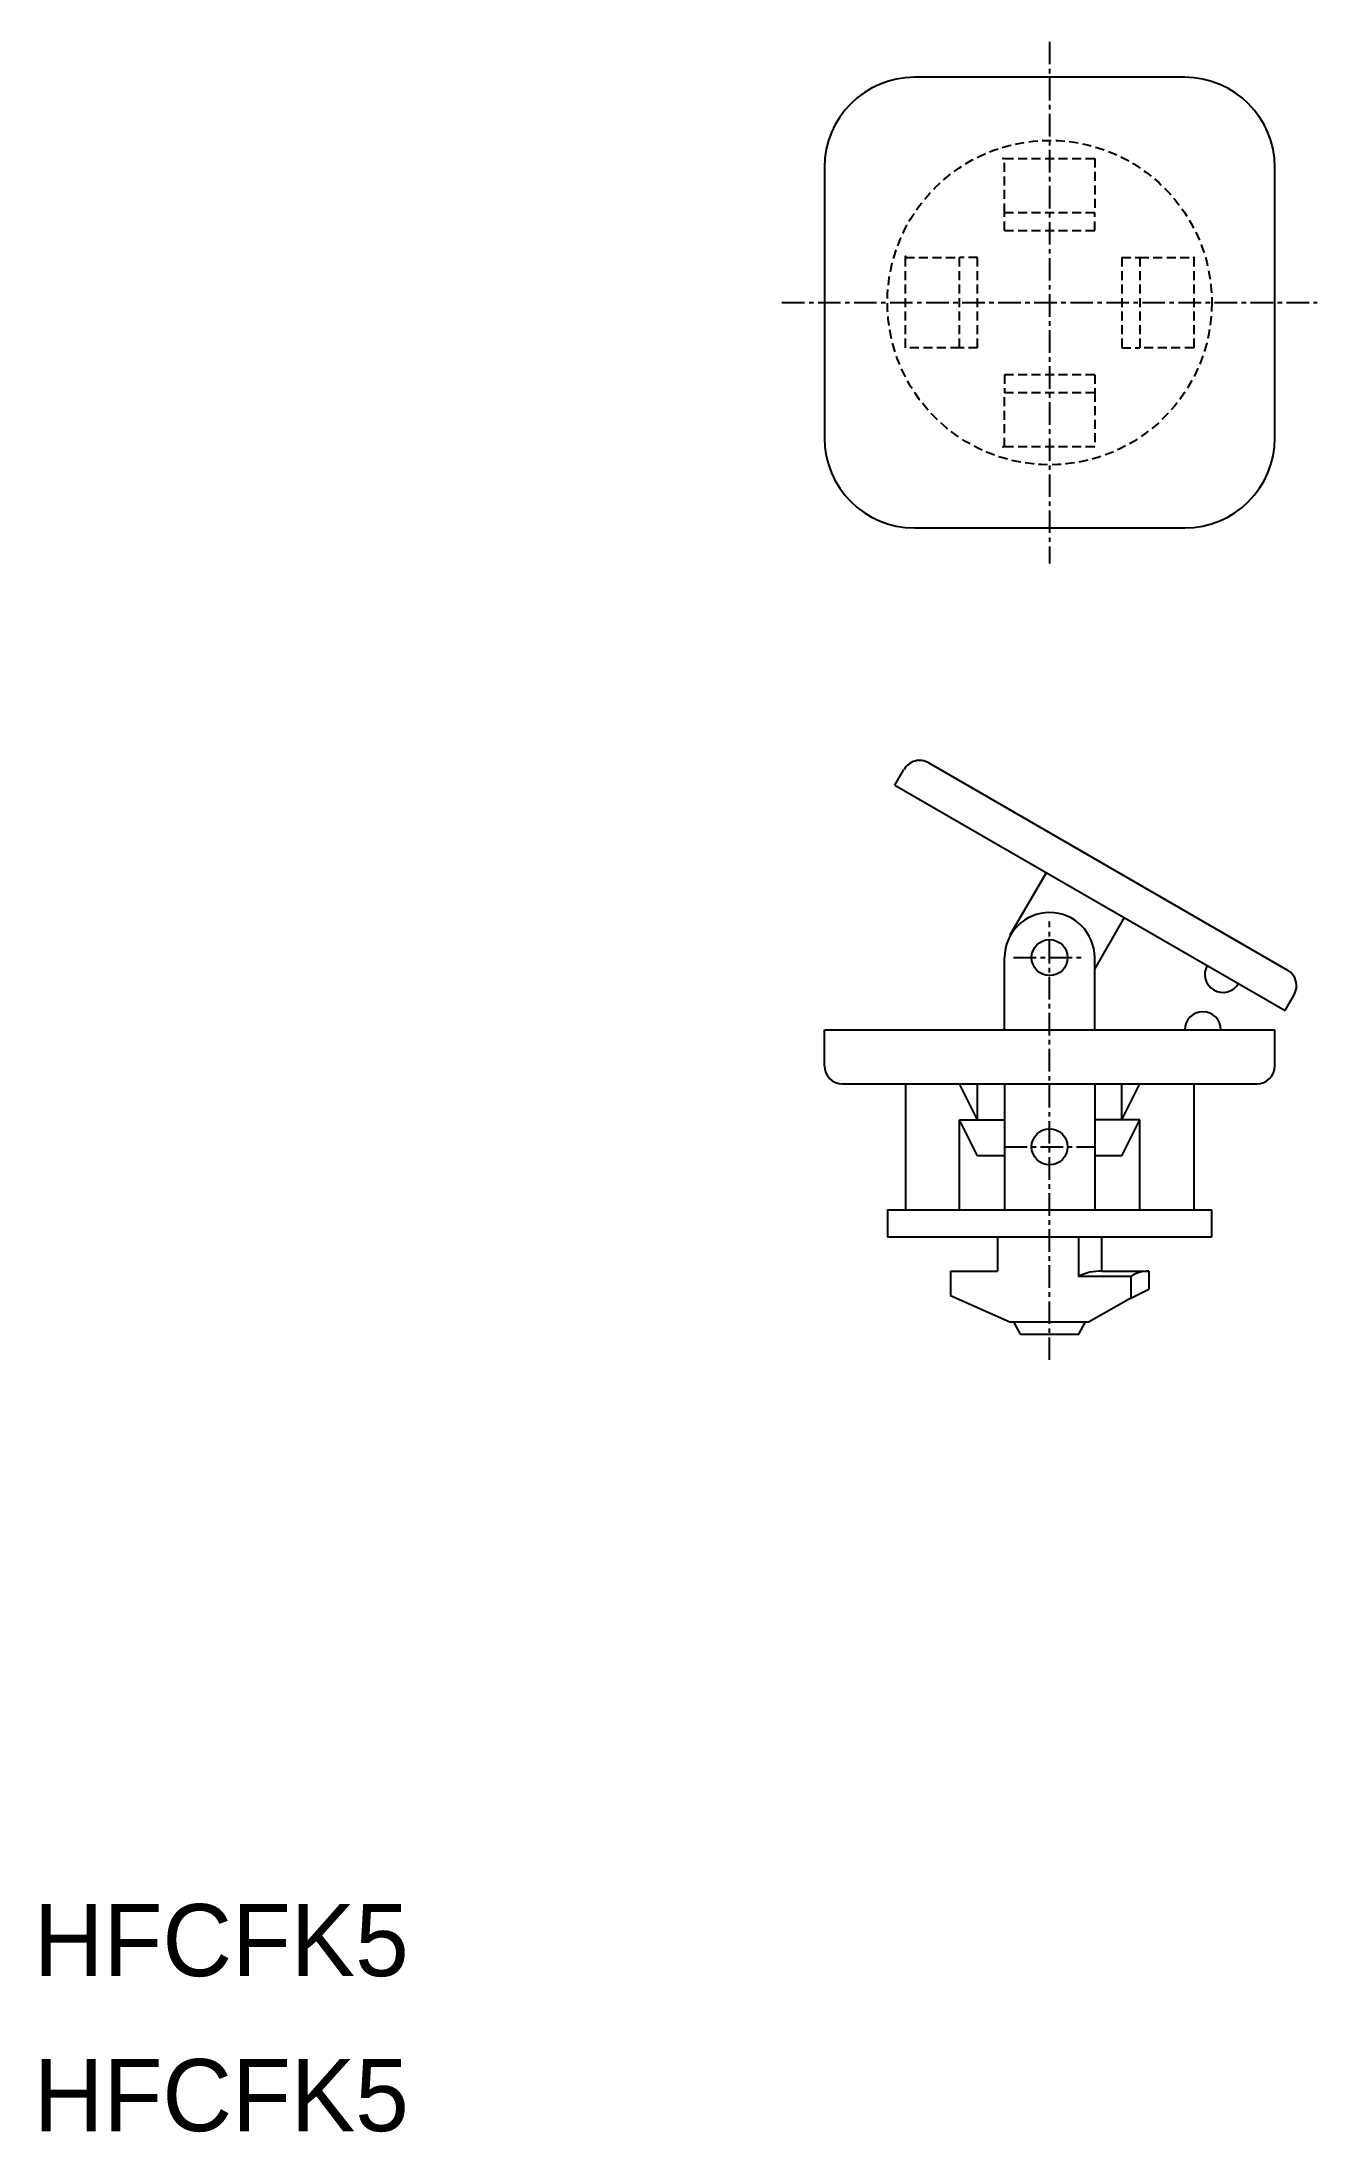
# Model space of a CAD drawing. Extents: x 0 to 71, y 0 to 116.
import ezdxf

# ---------------------------------------------------------------- set-up
doc = ezdxf.new("R2010")
doc.units = 0
doc.linetypes.add('CENTER', pattern=[2, 1.25, -0.25, 0.25, -0.25])
doc.linetypes.add('DASHED', pattern=[0.75, 0.5, -0.25])
doc.layers.get('0').update_dxf_attribs({"linetype": 'CONTINUOUS'})
doc.layers.add('CENTER', color=1, linetype='CENTER')

msp = doc.modelspace()

# ---------------------------------------------------------------- linework, layer by layer
at = {"color": 7, "linetype": 'CONTINUOUS'}
for p, q in [((63.86, 113.95), (48.86, 113.95)), ((43.86, 108.95), (43.86, 93.95)), ((68.86, 93.95), (68.86, 108.95)), ((48.86, 88.95), (63.86, 88.95)), ((47.78, 74.68), (48.28, 75.55)), ((49.65, 75.91), (69.56, 64.41)), ((47.78, 74.68), (69.43, 62.18)), ((54.18, 66.37), (56.18, 69.83)), ((58.86, 64.47), (60.51, 67.33)), ((53.86, 61.11), (53.86, 65.11)), ((58.86, 61.11), (58.86, 65.11)), ((69.43, 62.18), (69.93, 63.05)), ((43.86, 59.11), (43.86, 61.11)), ((43.86, 61.11), (68.86, 61.11)), ((68.86, 59.11), (68.86, 61.11)), ((44.86, 58.11), (67.86, 58.11)), ((48.36, 58.11), (48.36, 51.11)), ((52.36, 56.11), (51.36, 58.11)), ((52.36, 58.11), (60.36, 58.11)), ((52.36, 56.11), (52.36, 58.11)), ((53.86, 58.11), (53.86, 51.11)), ((58.86, 58.11), (58.86, 51.11)), ((60.36, 56.11), (60.36, 58.11)), ((60.36, 56.11), (61.36, 58.11)), ((64.36, 58.11), (64.36, 51.11)), ((51.36, 51.11), (51.36, 56.11)), ((51.36, 56.11), (53.86, 56.11)), ((52.36, 54.11), (51.36, 56.11)), ((61.36, 56.11), (58.86, 56.11)), ((60.36, 54.11), (61.36, 56.11)), ((61.36, 51.11), (61.36, 56.11)), ((53.86, 54.11), (52.36, 54.11)), ((60.36, 54.11), (58.86, 54.11)), ((47.36, 51.11), (47.36, 49.61)), ((47.36, 51.11), (65.36, 51.11)), ((65.36, 49.61), (65.36, 51.11)), ((47.36, 49.61), (65.36, 49.61)), ((53.46, 49.61), (53.46, 47.71)), ((57.96, 49.61), (57.96, 47.42)), ((59.26, 47.71), (59.26, 49.61)), ((50.86, 47.71), (50.86, 46.36)), ((50.86, 47.71), (53.46, 47.71)), ((59.26, 47.71), (61.86, 47.71)), ((61.86, 47.71), (61.86, 46.71)), ((60.86, 47.42), (57.96, 47.42)), ((60.86, 47.42), (60.86, 46.22)), ((60.86, 46.22), (61.86, 46.71)), ((50.86, 46.36), (54.16, 44.91)), ((60.86, 46.22), (58.56, 44.91)), ((54.16, 44.91), (58.56, 44.91)), ((54.36, 44.91), (54.73, 44.21)), ((54.73, 44.21), (57.98, 44.21)), ((57.98, 44.21), (58.36, 44.91))]:
    msp.add_line(p, q, dxfattribs=at)
at = {"color": 3, "linetype": 'DASHED'}
for p, q in [((53.86, 106.45), (53.86, 109.45)), ((53.86, 109.45), (58.86, 109.45)), ((58.86, 109.45), (58.86, 106.45)), ((53.86, 105.45), (53.86, 106.45)), ((53.86, 106.45), (58.86, 106.45)), ((58.86, 105.45), (58.86, 106.45)), ((53.86, 105.45), (58.86, 105.45)), ((48.36, 103.95), (51.36, 103.95)), ((48.36, 98.95), (48.36, 103.95)), ((52.36, 103.95), (51.36, 103.95)), ((51.36, 98.95), (51.36, 103.95)), ((52.36, 98.95), (52.36, 103.95)), ((60.36, 103.95), (61.36, 103.95)), ((60.36, 103.95), (60.36, 98.95)), ((61.36, 103.95), (64.36, 103.95)), ((61.36, 103.95), (61.36, 98.95)), ((64.36, 103.95), (64.36, 98.95)), ((51.36, 98.95), (48.36, 98.95)), ((52.36, 98.95), (51.36, 98.95)), ((60.36, 98.95), (61.36, 98.95)), ((64.36, 98.95), (61.36, 98.95)), ((53.86, 97.45), (53.86, 96.45)), ((58.86, 97.45), (53.86, 97.45)), ((58.86, 97.45), (58.86, 96.45)), ((53.86, 93.45), (53.86, 96.45)), ((58.86, 96.45), (53.86, 96.45)), ((58.86, 96.45), (58.86, 93.45)), ((58.86, 93.45), (53.86, 93.45))]:
    msp.add_line(p, q, dxfattribs=at)
msp.add_circle((56.36, 101.45), 9, dxfattribs=at)
at = {"color": 7, "linetype": 'CONTINUOUS'}
for centre in [(56.36, 65.11), (56.36, 54.61)]:
    msp.add_circle(centre, 1, dxfattribs=at)
for centre, radius, start, end in [((48.86, 108.95), 5, 90, 180), ((63.86, 108.95), 5, 0, 90), ((48.86, 93.95), 5, 180, 270), ((63.86, 93.95), 5, 270, 0), ((49.15, 75.05), 1, 60, 150), ((56.36, 65.11), 2.5, 0, 180), ((65.97, 64.18), 1, 150, 330), ((69.06, 63.55), 1, 330, 60), ((64.86, 61.11), 1, 0, 180), ((44.86, 59.11), 1, 180, 270), ((67.86, 59.11), 1, 270, 360), ((59.13, 45.2), 2.51, 87.166, 117.9341), ((61.81, 46), 1.71, 88.4336, 123.8467)]:
    msp.add_arc(centre, radius, start, end, dxfattribs=at)
at = {"color": 3, "linetype": 'DASHED'}
for p in [(53.79, 109.45), (48.36, 104.01), (64.36, 103.95), (53.79, 93.45)]:
    msp.add_point(p, dxfattribs=at)
at = {"layer": 'CENTER', "color": 1, "linetype": 'CENTER'}
for p, q in [((56.36, 115.92), (56.36, 86.98)), ((41.51, 101.45), (71.21, 101.45)), ((56.36, 42.79), (56.36, 67.11)), ((54.36, 65.11), (58.36, 65.11)), ((53.86, 54.61), (58.86, 54.61))]:
    msp.add_line(p, q, dxfattribs=at)

# ---------------------------------------------------------------- texts
at = {"color": 7, "linetype": 'CONTINUOUS'}
for p in [(0, 8.6), (0, 0)]:
    msp.add_text('HFCFK5', height=4, dxfattribs=at).set_placement(p)

doc.saveas('drawing.dxf')
